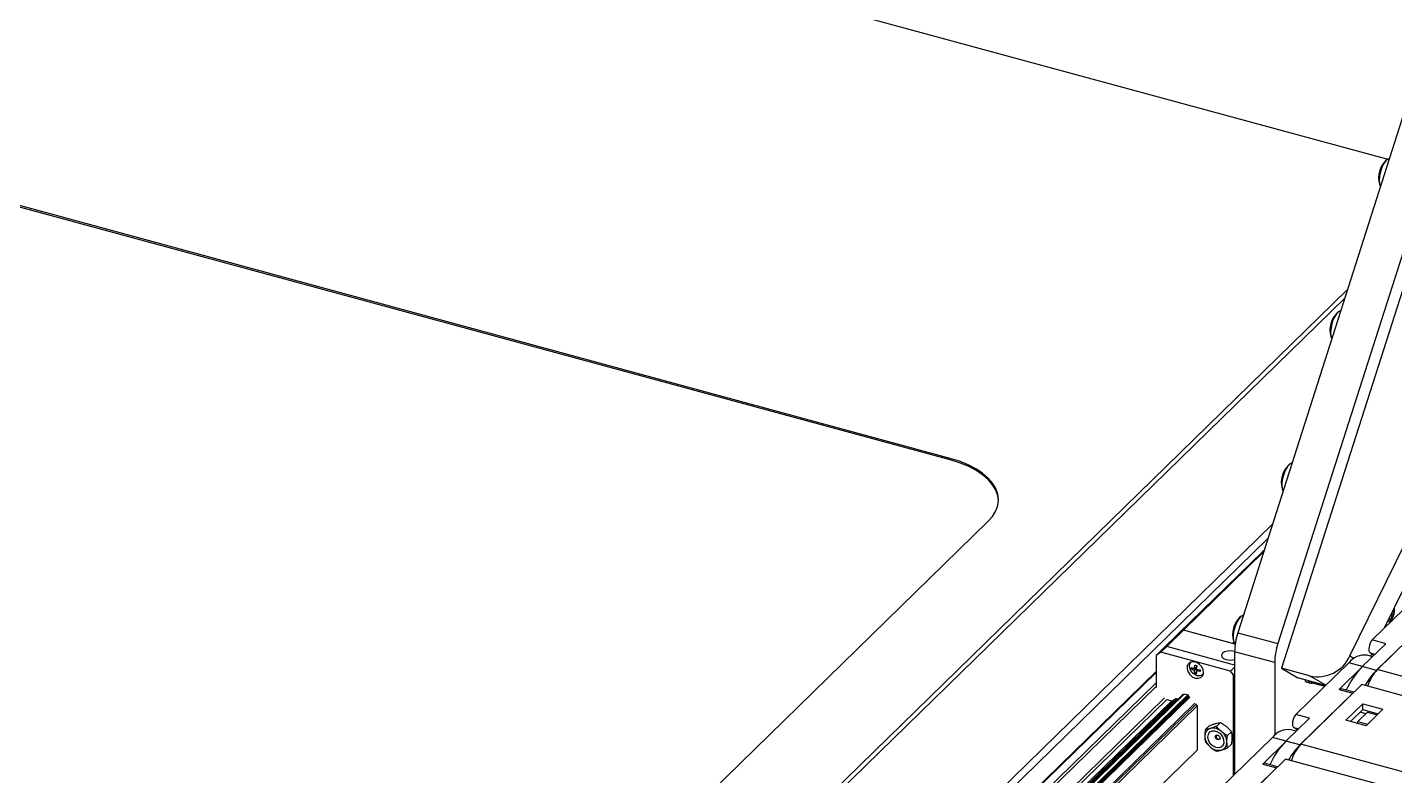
# Model space of a CAD drawing. Header units: millimetres. Extents: x 0 to 3353, y 0 to 2591.
# Drawn here: x 2210.6 to 2593.3, y 1667.6 to 1877.1 of the extents above; entities that cross this region are included whole.
import ezdxf

# ---------------------------------------------------------------- set-up
doc = ezdxf.new("R2010")
doc.units = ezdxf.units.MM
doc.header["$LTSCALE"] = 12

msp = doc.modelspace()

# ---------------------------------------------------------------- linework, layer by layer
at = {"color": 7, "linetype": 'Continuous', "lineweight": 25}
for p, q in [((1867.88, 2036.84), (2591.32, 1840.22)), ((2468.84, 1756.42), (1834.85, 1928.73)), ((2468.84, 1755.99), (1834.78, 1928.32)), ((2628.29, 1906.3), (2561.62, 1697.65)), ((2598.92, 1862.69), (2549.36, 1707.59)), ((2610.15, 1859.63), (2560.6, 1704.54)), ((2591.22, 1840.15), (2590.81, 1839.87)), ((2589.01, 1833.22), (2589.21, 1832.77)), ((2589.04, 1833.31), (2589.3, 1832.6)), ((2580.08, 1803.73), (2184.92, 1418.04)), ((2579.28, 1801.24), (2190.77, 1422.04)), ((2577.59, 1797.5), (2577.18, 1797.21)), ((2575.38, 1790.57), (2575.58, 1790.12)), ((2575.48, 1790.41), (2575.68, 1789.95)), ((2468.84, 1755.99), (2468.84, 1756.42)), ((2563.96, 1754.85), (2563.56, 1754.56)), ((2561.75, 1747.92), (2561.96, 1747.47)), ((2561.88, 1747.65), (2562.05, 1747.29)), ((2130.52, 1398.18), (2479.45, 1738.75)), ((2559.07, 1737.96), (2178.92, 1366.92)), ((2580.75, 1701.12), (2598.88, 1738.22)), ((2603.39, 1735.56), (2590.34, 1708.86)), ((2532.8, 1707.36), (2556.37, 1730.36)), ((2534.13, 1708.29), (2556.59, 1730.21)), ((2556.76, 1730.74), (2556.37, 1730.36)), ((2556.72, 1730.6), (2556.37, 1730.36)), ((2601.78, 1720.02), (2586.97, 1705.57)), ((2550.34, 1712.2), (2549.93, 1711.91)), ((2602.95, 1711.51), (2588.15, 1697.05)), ((2588.41, 1697.28), (2605.46, 1713.93)), ((2591.34, 1710.9), (2591.39, 1710.85)), ((2591.65, 1711.54), (2592.43, 1711.32)), ((2592.66, 1713.61), (2593.2, 1713.46)), ((2528.14, 1702.81), (2532.8, 1707.36)), ((2529.46, 1703.73), (2534.13, 1708.29)), ((2534.13, 1708.29), (2532.8, 1707.36)), ((2547.84, 1704.56), (2534.13, 1708.29)), ((2548.62, 1704.35), (2534.13, 1708.29)), ((2549.36, 1707.59), (2560.6, 1704.54)), ((2590.44, 1709.05), (2590.52, 1709.03)), ((2527.83, 1702.14), (2529.46, 1703.73)), ((2529.46, 1703.73), (2528.14, 1702.81)), ((2548.47, 1698.56), (2529.46, 1703.73)), ((2547.84, 1704.56), (2548.26, 1704.97)), ((2548.28, 1704.87), (2547.84, 1704.56)), ((2548.13, 1705.27), (2548.33, 1704.82)), ((2548.28, 1704.87), (2548.3, 1704.89)), ((2548.31, 1704.86), (2548.28, 1704.87)), ((2584.21, 1698.12), (2590.78, 1704.53)), ((2590.78, 1704.53), (2586.97, 1705.57)), ((2526.5, 1701.21), (2528.14, 1702.81)), ((2527.83, 1702.14), (2526.5, 1701.21)), ((2526.5, 1701.21), (2526.5, 1692.28)), ((2547.3, 1696.84), (2527.83, 1702.14)), ((2536.31, 1699.42), (2536.15, 1699.22)), ((2559.7, 1699.22), (2548.47, 1702.27)), ((2548.47, 1702.27), (2548.47, 1667.99)), ((2559.7, 1699.22), (2559.7, 1678.91)), ((2580.41, 1699.16), (2565.6, 1684.7)), ((2584.3, 1698.1), (2580.41, 1699.16)), ((2587.04, 1700.89), (2585.59, 1701.29)), ((2586.84, 1701.69), (2586.52, 1701.03)), ((2182.65, 1361.14), (2526.5, 1696.75)), ((2183.54, 1361.76), (2526.5, 1696.5)), ((2536.42, 1697.86), (2537.23, 1697.48)), ((2536.42, 1697.38), (2536.42, 1697.86)), ((2536.42, 1697.38), (2536.75, 1697.71)), ((2537.23, 1697.48), (2537.82, 1698.05)), ((2537.23, 1697), (2537.75, 1697.5)), ((2537.36, 1696.21), (2537.23, 1697)), ((2537.36, 1696.21), (2537.76, 1696.59)), ((2537.94, 1697.69), (2537.56, 1697.8)), ((2537.86, 1698.39), (2537.73, 1697.34)), ((2537.73, 1696.86), (2538.15, 1697.28)), ((2538.8, 1696.73), (2537.73, 1696.86)), ((2537.94, 1697.07), (2537.94, 1697.31)), ((2538.8, 1697.21), (2538.8, 1696.73)), ((2539.5, 1695.79), (2539.7, 1695.95)), ((2547.3, 1696.84), (2548.47, 1697.99)), ((2548.17, 1695.77), (2547.3, 1696.84)), ((2548.17, 1695.77), (2548.47, 1696.06)), ((2548.17, 1667.69), (2548.17, 1695.77)), ((2569.47, 1695.51), (2561.62, 1697.65)), ((2561.62, 1697.65), (2566.13, 1694.99)), ((2584.3, 1698.1), (2577.73, 1691.69)), ((2588.15, 1697.05), (2584.21, 1698.12)), ((2638.46, 1683.68), (2588.41, 1697.28)), ((2573.95, 1692.86), (2566.13, 1694.99)), ((2567.03, 1676.42), (2584.09, 1693.07)), ((2568.79, 1693.71), (2569.76, 1693.45)), ((2570.2, 1693.58), (2573.72, 1692.63)), ((2573.73, 1692.64), (2573.36, 1693.02)), ((2577.73, 1691.69), (2581.58, 1690.65)), ((2581.89, 1690.92), (2578.26, 1691.91)), ((2634.15, 1679.46), (2584.09, 1693.07)), ((2532.21, 1689.12), (2192.31, 1357.37)), ((2192.59, 1357.45), (2532.46, 1689.18)), ((2533.94, 1690.31), (2194.07, 1358.59)), ((2195.96, 1358.12), (2535.83, 1689.84)), ((2197.48, 1356.12), (2537.35, 1687.85)), ((2197.78, 1355.86), (2537.67, 1687.61)), ((2529.5, 1688.91), (2530.88, 1688.54)), ((2531.08, 1688.5), (2532.03, 1689.17)), ((2532.03, 1689.17), (2532.19, 1689.13)), ((2534.28, 1690.5), (2534.31, 1690.52)), ((2534.31, 1690.52), (2535.5, 1690.19)), ((2535.5, 1690.19), (2535.53, 1690.16)), ((2537.6, 1687.66), (2537.65, 1687.64)), ((2537.65, 1687.64), (2538, 1687.2)), ((2581.58, 1690.65), (2566.77, 1676.19)), ((2579.63, 1683.09), (2584.35, 1687.69)), ((2581.58, 1690.65), (2581.75, 1690.78)), ((2584.35, 1687.69), (2589.96, 1686.17)), ((2584.35, 1686.08), (2584.35, 1687.69)), ((2198.13, 1355.42), (2538, 1687.15)), ((2538, 1687.2), (2538, 1674.69)), ((2569.4, 1683.67), (2565.6, 1684.7)), ((2580.93, 1682.74), (2584.35, 1686.08)), ((2582.98, 1682.73), (2585.64, 1685.33)), ((2585.23, 1684.93), (2583.62, 1685.37)), ((2584.35, 1686.08), (2588.67, 1684.91)), ((2589.96, 1686.17), (2585.25, 1681.57)), ((2585.64, 1685.33), (2588.35, 1684.59)), ((2540.28, 1680.49), (2541.39, 1681.57)), ((2543.38, 1681.38), (2544.49, 1682.46)), ((2562.83, 1677.26), (2569.4, 1683.67)), ((2565.67, 1680.03), (2564.21, 1680.43)), ((2585.25, 1681.57), (2579.63, 1683.09)), ((2582.86, 1682.21), (2582.98, 1682.73)), ((2582.98, 1682.73), (2585.69, 1682)), ((2559.03, 1678.3), (2544.22, 1663.84)), ((2546.47, 1678.81), (2547.58, 1679.89)), ((2546.47, 1675.34), (2547.58, 1676.42)), ((2562.92, 1677.24), (2556.36, 1670.83)), ((2562.92, 1677.24), (2559.03, 1678.3)), ((2566.77, 1676.19), (2562.83, 1677.26)), ((2617.09, 1662.82), (2567.03, 1676.42)), ((2199.49, 1344.35), (2538, 1674.74)), ((2538, 1674.69), (2537.8, 1674.55)), ((2560.2, 1669.78), (2545.4, 1655.33)), ((2545.66, 1655.56), (2562.71, 1672.21)), ((2556.36, 1670.83), (2560.2, 1669.78)), ((2560.51, 1670.06), (2556.88, 1671.04)), ((2560.2, 1669.78), (2560.37, 1669.92)), ((2612.77, 1658.6), (2562.71, 1672.21))]:
    msp.add_line(p, q, dxfattribs=at)
at = {"color": 8, "linetype": 'Continuous', "lineweight": 25}
for p, q in [((2579.29, 1801.25), (2190.77, 1422.04)), ((2557.81, 1734.01), (2182.65, 1367.85)), ((2580.75, 1701.12), (2581.94, 1700.42)), ((2586.39, 1701.94), (2587.75, 1701.58)), ((2573.96, 1692.87), (2569.47, 1695.51)), ((2185.89, 1361.12), (2526.5, 1693.56)), ((2186.51, 1360.7), (2526.5, 1692.53)), ((2189, 1357.61), (2528.87, 1689.33)), ((2189.63, 1357.19), (2529.5, 1688.91)), ((2191.01, 1356.81), (2530.88, 1688.54)), ((2191.63, 1356.89), (2532.06, 1689.16)), ((2194.11, 1358.62), (2533.98, 1690.34)), ((2194.25, 1358.72), (2534.12, 1690.44)), ((2194.57, 1358.76), (2534.44, 1690.48)), ((2195.5, 1358.5), (2535.37, 1690.23)), ((2195.81, 1358.29), (2535.68, 1690.02)), ((2196.09, 1357.85), (2535.96, 1689.57)), ((2565.02, 1681.08), (2566.37, 1680.71))]:
    msp.add_line(p, q, dxfattribs=at)
at = {"color": 7, "linetype": 'Continuous', "lineweight": 25, "flags": 128}
for points in [[(2591.79, 1840.39), (2591.35, 1840.24), (2590.76, 1839.73), (2590.18, 1838.92), (2589.68, 1837.87), (2589.28, 1836.68), (2589.03, 1835.45), (2588.95, 1834.29), (2589.04, 1833.31)], [(2578.17, 1797.74), (2578.11, 1797.73), (2577.54, 1797.46), (2576.95, 1796.86), (2576.39, 1795.96), (2575.91, 1794.85), (2575.56, 1793.64), (2575.36, 1792.42), (2575.33, 1791.31), (2575.48, 1790.41)], [(2479.45, 1738.75), (2480.72, 1740.19), (2481.64, 1741.69), (2482.2, 1743.25), (2482.39, 1744.82), (2482.21, 1746.4), (2481.66, 1747.96), (2480.76, 1749.46), (2479.51, 1750.91), (2477.92, 1752.26), (2476.04, 1753.51), (2473.87, 1754.63), (2471.46, 1755.6), (2468.84, 1756.42)], [(2482.39, 1744.64), (2482.21, 1745.97), (2481.66, 1747.53), (2480.76, 1749.04), (2479.51, 1750.48), (2477.92, 1751.83), (2476.04, 1753.08), (2473.87, 1754.2), (2471.46, 1755.17), (2468.84, 1755.99)], [(2564.54, 1755.09), (2564.41, 1755.07), (2563.83, 1754.75), (2563.24, 1754.1), (2562.69, 1753.17), (2562.23, 1752.04), (2561.89, 1750.82), (2561.72, 1749.61), (2561.71, 1748.52), (2561.88, 1747.65)], [(2550.91, 1712.44), (2550.8, 1712.42), (2550.23, 1712.12), (2549.63, 1711.47), (2549.08, 1710.55), (2548.61, 1709.43), (2548.27, 1708.21), (2548.09, 1707), (2548.08, 1705.91), (2548.25, 1705.03)], [(2591.39, 1710.85), (2591.5, 1710.78), (2591.62, 1710.75), (2591.74, 1710.75), (2591.87, 1710.79), (2592.01, 1710.87), (2592.15, 1710.99), (2592.29, 1711.14), (2592.43, 1711.32)], [(2590.53, 1709.04), (2590.48, 1709.08), (2590.46, 1709.09)], [(2590.73, 1709.64), (2590.89, 1709.45), (2590.92, 1709.42)], [(2548.25, 1705.03), (2548.58, 1704.44), (2548.63, 1704.39)], [(2586.97, 1705.57), (2586.69, 1705.21), (2586.43, 1704.72), (2586.23, 1704.15), (2586.09, 1703.56), (2586.04, 1702.99), (2586.08, 1702.5), (2586.2, 1702.14), (2586.39, 1701.94)], [(2537.47, 1694.91), (2538.31, 1694.83), (2539.03, 1695.07), (2539.55, 1695.59), (2539.78, 1696.32), (2539.7, 1697.17), (2539.32, 1698.01), (2538.69, 1698.74), (2537.9, 1699.26), (2537.04, 1699.49), (2536.25, 1699.4), (2535.62, 1699.02), (2535.24, 1698.38), (2535.16, 1697.58), (2535.39, 1696.72), (2535.9, 1695.92), (2536.63, 1695.29), (2537.47, 1694.91)], [(2539.72, 1696), (2539.46, 1695.77), (2538.77, 1695.51), (2537.96, 1695.57), (2537.14, 1695.95), (2536.45, 1696.59), (2535.99, 1697.38), (2535.83, 1698.22), (2535.99, 1698.96), (2536.36, 1699.44)], [(2548.47, 1702.35), (2548.42, 1702.36), (2547.48, 1702.51), (2546.51, 1702.46), (2545.65, 1702.22), (2545.04, 1701.83), (2544.76, 1701.35), (2544.86, 1700.85), (2545.32, 1700.4), (2546.08, 1700.09), (2546.08, 1700.09)], [(2587.4, 1701.24), (2587.38, 1701.25), (2586.39, 1701.94)], [(2569.69, 1694.02), (2570.09, 1693.63), (2570.2, 1693.58)], [(2578.26, 1691.91), (2578.02, 1691.89), (2577.73, 1691.69)], [(2565.6, 1684.7), (2565.31, 1684.35), (2565.06, 1683.86), (2564.85, 1683.29), (2564.72, 1682.69), (2564.67, 1682.12), (2564.7, 1681.64), (2564.82, 1681.28), (2565.02, 1681.08)], [(2545.24, 1676.1), (2545.53, 1676.81), (2545.5, 1677.64), (2545.17, 1678.49), (2544.57, 1679.25), (2543.8, 1679.8), (2542.95, 1680.08), (2542.13, 1680.05), (2541.47, 1679.72), (2541.04, 1679.12), (2540.91, 1678.34), (2541.09, 1677.48), (2541.57, 1676.66), (2542.26, 1675.99), (2543.09, 1675.57), (2543.94, 1675.44), (2544.69, 1675.63), (2545.24, 1676.1)], [(2566.02, 1680.37), (2566, 1680.39), (2565.02, 1681.08)], [(2544.31, 1677.8), (2544.14, 1677.66), (2543.91, 1677.61), (2543.65, 1677.66), (2543.41, 1677.81), (2543.22, 1678.02), (2543.11, 1678.28), (2543.09, 1678.53), (2543.17, 1678.74), (2543.34, 1678.88), (2543.57, 1678.93), (2543.83, 1678.88), (2544.07, 1678.73), (2544.26, 1678.51), (2544.37, 1678.26), (2544.39, 1678.01), (2544.31, 1677.8)], [(2556.88, 1671.04), (2556.64, 1671.02), (2556.36, 1670.83)]]:
    msp.add_lwpolyline(points, dxfattribs=at)
at = {"color": 7, "linetype": 'Continuous', "lineweight": 25}
for centre, radius, start, end in [((2595.62, 1834.99), 6.85, 134.6375, 194.9535), ((2581.99, 1792.34), 6.85, 134.6221, 194.9688), ((2568.36, 1749.69), 6.84, 134.5751, 195.0159), ((2590, 1713.99), 3.25, 350.6263, 11.8982), ((2554.73, 1707.04), 6.84, 134.5885, 195.0024), ((2588.12, 1714.09), 5.12, 327.3028, 352.9216), ((2566.45, 1701.99), 17.98, 161.8478, 179.1048), ((2577.68, 1698.94), 17.98, 161.8478, 179.1048), ((2547.25, 1704.53), 4.59, 255.2966, 285.4579), ((2571.68, 1705.22), 9.95, 257.1457, 335.7046), ((2584.87, 1695.65), 5.68, 82.7989, 141.9005), ((2602.24, 1680.91), 24.93, 136.32, 154.8029), ((2603.53, 1681.95), 21.57, 135.5271, 149.6572), ((2597.72, 1688.7), 12.66, 137.3462, 161.9085), ((2569.13, 1694.7), 1.05, 194.056, 251.2878), ((2569.99, 1694.37), 0.928, 191.2757, 296.0294), ((2542.29, 1678.72), 2.16, 106.4011, 182.7899), ((2542.42, 1677.38), 3.49, 47.4605, 102.1305), ((2542.25, 1676.75), 4.09, 2.6127, 51.6756), ((2563.5, 1674.79), 5.68, 82.7989, 141.9005), ((2544.22, 1678.8), 4.09, 182.6127, 231.6756), ((2544.03, 1678.55), 0.742, 152.2078, 296.4023), ((2544.17, 1676.83), 2.16, 286.4011, 2.7899), ((2580.87, 1660.04), 24.93, 136.32, 154.8029), ((2582.16, 1661.08), 21.57, 135.5271, 149.6572), ((2576.35, 1667.84), 12.66, 137.3462, 161.9085), ((2544.05, 1678.17), 3.49, 227.4605, 282.1305)]:
    msp.add_arc(centre, radius, start, end, dxfattribs=at)
for points, knots in [([(2591.39, 1710.85), (2591.4, 1710.9), (2591.42, 1711), (2591.58, 1711.15), (2591.93, 1711.27), (2592.28, 1711.31), (2592.43, 1711.32)], [0, 0, 0, 0, 0.2164527, 0.4403056, 0.751896, 1, 1, 1, 1]), ([(2592.43, 1711.32), (2592.42, 1711.44), (2592.39, 1711.81), (2592.49, 1712.46), (2592.83, 1713.05), (2593.11, 1713.35), (2593.2, 1713.46)], [0, 0, 0, 0, 0.156025, 0.493707, 0.819058, 1, 1, 1, 1]), ([(2593.2, 1713.46), (2593.12, 1713.59), (2592.98, 1713.8), (2592.91, 1714), (2592.89, 1714.07)], [0, 0, 0, 0, 0.6432655, 1, 1, 1, 1]), ([(2537.23, 1697), (2537.05, 1697.06), (2536.75, 1697.18), (2536.51, 1697.32), (2536.42, 1697.38)], [0, 0, 0, 0, 0.595367, 1, 1, 1, 1]), ([(2537.23, 1697.48), (2537.25, 1697.68), (2537.27, 1698.02), (2537.34, 1698.38), (2537.36, 1698.52)], [0, 0, 0, 0, 0.595367, 1, 1, 1, 1]), ([(2537.73, 1697.34), (2537.94, 1697.3), (2538.29, 1697.24), (2538.65, 1697.22), (2538.8, 1697.21)], [0, 0, 0, 0, 0.595367, 1, 1, 1, 1]), ([(2537.73, 1696.86), (2537.74, 1696.69), (2537.77, 1696.4), (2537.83, 1696.17), (2537.86, 1696.07)], [0, 0, 0, 0, 0.595367, 1, 1, 1, 1]), ([(2540.28, 1680.49), (2540.24, 1680.17), (2540.16, 1679.52), (2540.14, 1678.92), (2540.14, 1678.62)], [0, 0, 0, 0, 0.495458, 1, 1, 1, 1]), ([(2541.68, 1680.79), (2541.65, 1680.78), (2541.37, 1680.7), (2540.88, 1680.58), (2540.48, 1680.52), (2540.28, 1680.49)], [0, 0, 0, 0, 0.070036, 0.530757, 1, 1, 1, 1]), ([(2541.39, 1681.57), (2541.68, 1681.68), (2542.27, 1681.91), (2542.81, 1682.08), (2543.08, 1682.16)], [0, 0, 0, 0, 0.495458, 1, 1, 1, 1]), ([(2543.38, 1681.38), (2543.09, 1681.27), (2542.5, 1681.04), (2541.96, 1680.88), (2541.68, 1680.79)], [0, 0, 0, 0, 0.495458, 1, 1, 1, 1]), ([(2543.08, 1682.16), (2543.12, 1682.17), (2543.4, 1682.25), (2543.89, 1682.37), (2544.29, 1682.43), (2544.49, 1682.46)], [0, 0, 0, 0, 0.070036, 0.530757, 1, 1, 1, 1]), ([(2544.78, 1679.95), (2544.66, 1680.05), (2544.15, 1680.49), (2543.71, 1680.99), (2543.38, 1681.38)], [0, 0, 0, 0, 0.227426, 1, 1, 1, 1]), ([(2544.49, 1682.46), (2544.94, 1682.19), (2545.53, 1681.84), (2546.06, 1681.42), (2546.18, 1681.32)], [0, 0, 0, 0, 0.772574, 1, 1, 1, 1]), ([(2546.47, 1678.81), (2546.35, 1678.88), (2545.76, 1679.21), (2545.22, 1679.62), (2544.78, 1679.95)], [0, 0, 0, 0, 0.205365, 1, 1, 1, 1]), ([(2546.18, 1681.32), (2546.58, 1680.95), (2547.08, 1680.5), (2547.5, 1679.99), (2547.58, 1679.89)], [0, 0, 0, 0, 0.794635, 1, 1, 1, 1]), ([(2540.14, 1678.62), (2540.14, 1678.57), (2540.14, 1678.26), (2540.17, 1677.71), (2540.25, 1677.25), (2540.28, 1677.03)], [0, 0, 0, 0, 0.070036, 0.530757, 1, 1, 1, 1]), ([(2540.28, 1677.03), (2540.62, 1676.64), (2541.05, 1676.14), (2541.57, 1675.7), (2541.68, 1675.6)], [0, 0, 0, 0, 0.772574, 1, 1, 1, 1]), ([(2546.33, 1676.93), (2546.33, 1676.97), (2546.33, 1677.29), (2546.36, 1677.9), (2546.44, 1678.5), (2546.47, 1678.81)], [0, 0, 0, 0, 0.070036, 0.530757, 1, 1, 1, 1]), ([(2546.47, 1675.34), (2546.43, 1675.58), (2546.35, 1676.07), (2546.34, 1676.64), (2546.33, 1676.93)], [0, 0, 0, 0, 0.495458, 1, 1, 1, 1]), ([(2547.58, 1679.89), (2547.62, 1679.65), (2547.71, 1679.16), (2547.72, 1678.59), (2547.73, 1678.3)], [0, 0, 0, 0, 0.495458, 1, 1, 1, 1]), ([(2547.73, 1678.3), (2547.73, 1678.26), (2547.73, 1677.95), (2547.69, 1677.33), (2547.62, 1676.73), (2547.58, 1676.42)], [0, 0, 0, 0, 0.070036, 0.530757, 1, 1, 1, 1]), ([(2541.68, 1675.6), (2542.12, 1675.27), (2542.67, 1674.86), (2543.26, 1674.52), (2543.38, 1674.45)], [0, 0, 0, 0, 0.794635, 1, 1, 1, 1]), ([(2543.38, 1674.45), (2543.59, 1674.48), (2544.01, 1674.55), (2544.52, 1674.69), (2544.78, 1674.76)], [0, 0, 0, 0, 0.495458, 1, 1, 1, 1]), ([(2544.78, 1674.76), (2544.82, 1674.77), (2545.1, 1674.85), (2545.65, 1675.03), (2546.2, 1675.24), (2546.47, 1675.34)], [0, 0, 0, 0, 0.0700364, 0.5307568, 1, 1, 1, 1])]:
    msp.add_open_spline(points, degree=3, knots=knots, dxfattribs=at)
for points in [[(2537.36, 1698.52), (2537.44, 1698.5), (2537.6, 1698.45), (2537.77, 1698.41), (2537.86, 1698.39)], [(2537.86, 1696.07), (2537.77, 1696.09), (2537.6, 1696.13), (2537.44, 1696.18), (2537.36, 1696.21)]]:
    msp.add_open_spline(points, degree=3, dxfattribs=at)

doc.saveas('drawing.dxf')
